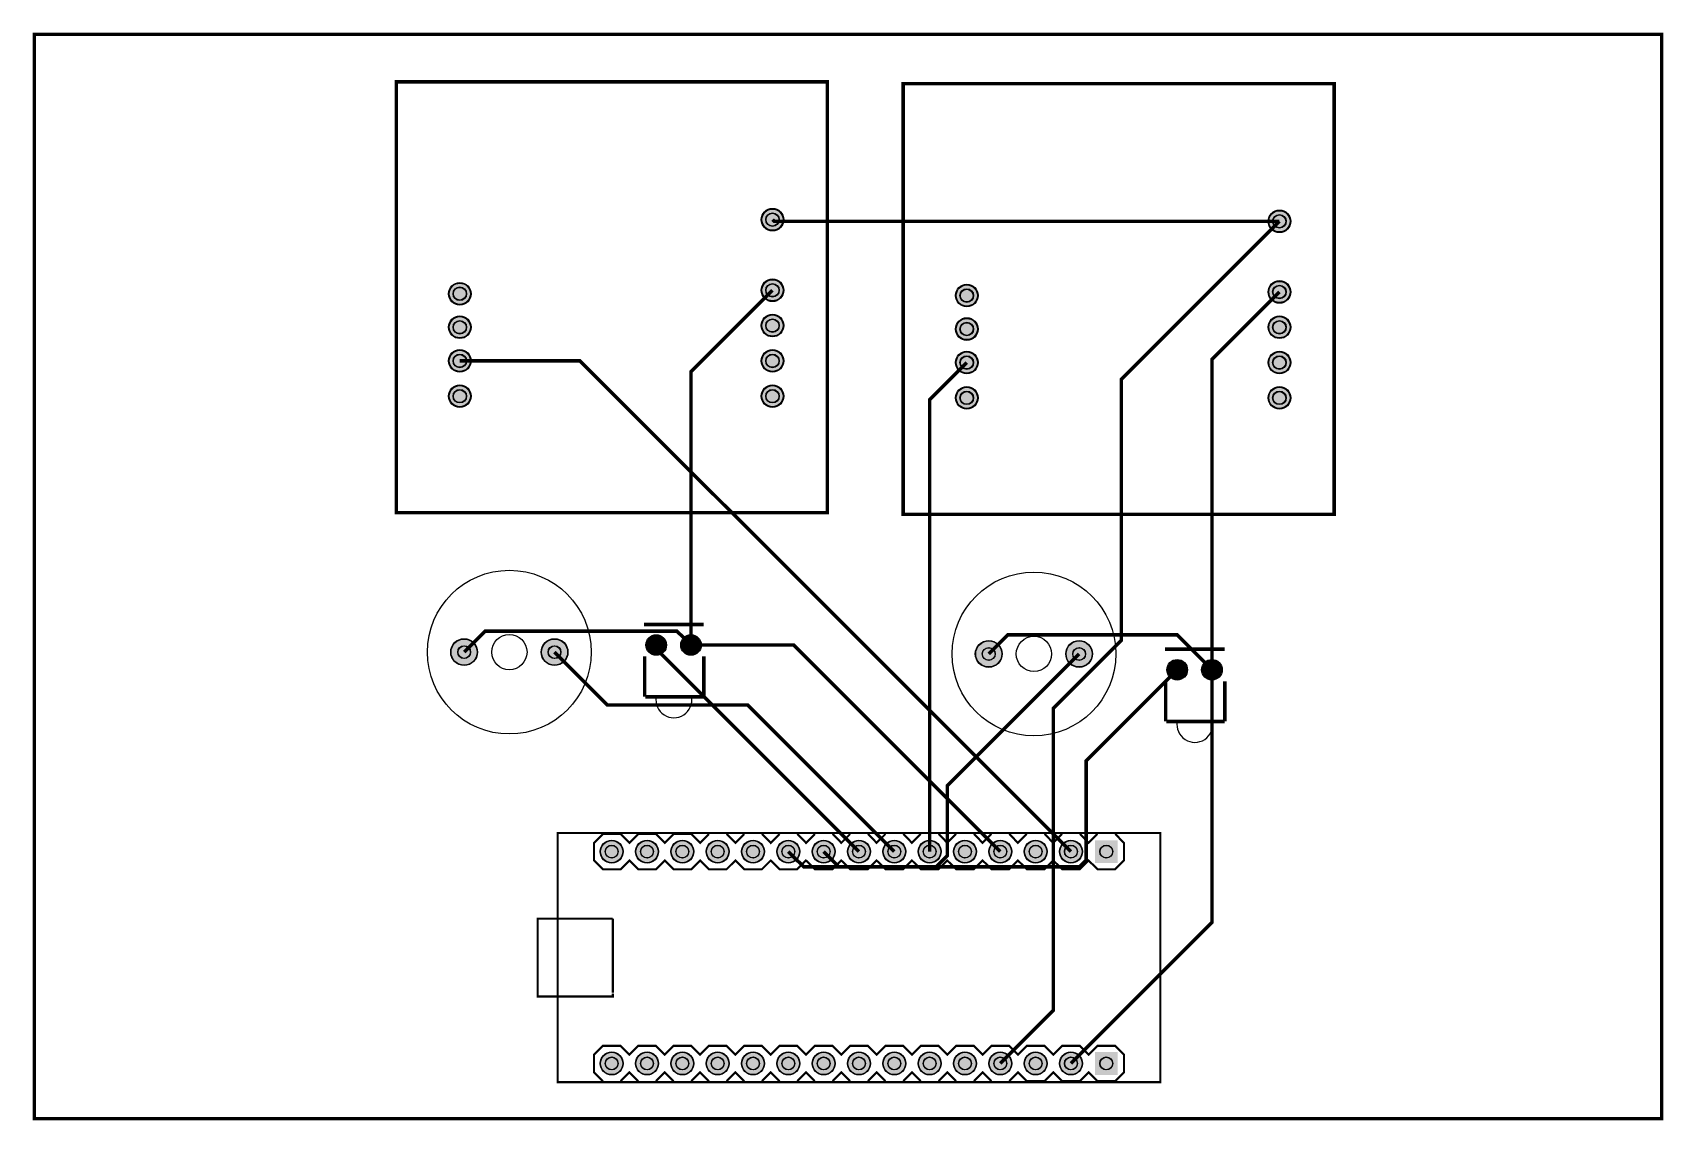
# Model space of a CAD drawing. Header units: millimetres. Extents: x 7 to 124, y -6 to 72.
import ezdxf

# ---------------------------------------------------------------- set-up
doc = ezdxf.new("R2010")
doc.units = ezdxf.units.MM
for name, color, linetype, true_color in [('BoardOutLine', 7, 'Continuous', 0xff00ff), ('BottomLayer', 7, 'Continuous', 0x0000ff), ('BottomSolderMaskLayer', 7, 'Continuous', 0xaa00ff), ('Document', 7, 'Continuous', 0xffffff), ('Multi-Layer', 7, 'Continuous', 0xc0c0c0), ('TopLayer', 7, 'Continuous', 0xff0000), ('TopSilkLayer', 7, 'Continuous', 0xffcc00), ('TopSolderMaskLayer', 7, 'Continuous', 0x800080)]:
    doc.layers.add(name, color=color, linetype=linetype, true_color=true_color)

msp = doc.modelspace()

# ---------------------------------------------------------------- hatches: boundary and pattern name
at = {"layer": 'BottomSolderMaskLayer'}
for points in [[(59.26, 58.67, 1), (60.88, 58.67, 1)], [(95.71, 58.55, 1), (97.33, 58.55, 1)], [(36.78, 53.34, 1), (38.4, 53.34, 1)], [(59.26, 53.59, 1), (60.88, 53.59, 1)], [(73.23, 53.21, 1), (74.85, 53.21, 1)], [(95.71, 53.47, 1), (97.33, 53.47, 1)], [(36.78, 50.93, 1), (38.4, 50.93, 1)], [(59.26, 51.05, 1), (60.88, 51.05, 1)], [(73.23, 50.8, 1), (74.85, 50.8, 1)], [(95.71, 50.93, 1), (97.33, 50.93, 1)], [(36.78, 48.51, 1), (38.4, 48.51, 1)], [(59.26, 48.51, 1), (60.88, 48.51, 1)], [(73.23, 48.39, 1), (74.85, 48.39, 1)], [(95.71, 48.39, 1), (97.33, 48.39, 1)], [(36.78, 45.97, 1), (38.4, 45.97, 1)], [(59.26, 45.97, 1), (60.88, 45.97, 1)], [(73.23, 45.85, 1), (74.85, 45.85, 1)], [(95.71, 45.85, 1), (97.33, 45.85, 1)], [(36.93, 27.56, 1), (38.86, 27.56, 1)], [(43.43, 27.56, 1), (45.36, 27.56, 1)], [(50.97, 28.07, 1), (52.45, 28.07, 1)], [(53.47, 28.07, 1), (54.95, 28.07, 1)], [(74.65, 27.43, 1), (76.58, 27.43, 1)], [(81.15, 27.43, 1), (83.08, 27.43, 1)], [(88.43, 26.29, 1), (89.92, 26.29, 1)], [(90.93, 26.29, 1), (92.42, 26.29, 1)], [(47.69, 13.21, 1), (49.34, 13.21, 1)], [(50.23, 13.21, 1), (51.88, 13.21, 1)], [(52.77, 13.21, 1), (54.42, 13.21, 1)], [(55.31, 13.21, 1), (56.96, 13.21, 1)], [(57.85, 13.21, 1), (59.5, 13.21, 1)], [(60.39, 13.21, 1), (62.04, 13.21, 1)], [(62.93, 13.21, 1), (64.58, 13.21, 1)], [(65.47, 13.21, 1), (67.12, 13.21, 1)], [(68.01, 13.21, 1), (69.66, 13.21, 1)], [(70.55, 13.21, 1), (72.2, 13.21, 1)], [(73.09, 13.21, 1), (74.74, 13.21, 1)], [(75.63, 13.21, 1), (77.28, 13.21, 1)], [(78.17, 13.21, 1), (79.82, 13.21, 1)], [(80.71, 13.21, 1), (82.36, 13.21, 1)], [(83.25, 14.03), (84.9, 14.03), (84.9, 12.38), (83.25, 12.38)], [(47.69, -2.03, 1), (49.34, -2.03, 1)], [(50.23, -2.03, 1), (51.88, -2.03, 1)], [(52.77, -2.03, 1), (54.42, -2.03, 1)], [(55.31, -2.03, 1), (56.96, -2.03, 1)], [(57.85, -2.03, 1), (59.5, -2.03, 1)], [(60.39, -2.03, 1), (62.04, -2.03, 1)], [(62.93, -2.03, 1), (64.58, -2.03, 1)], [(65.47, -2.03, 1), (67.12, -2.03, 1)], [(68.01, -2.03, 1), (69.66, -2.03, 1)], [(70.55, -2.03, 1), (72.2, -2.03, 1)], [(73.09, -2.03, 1), (74.74, -2.03, 1)], [(75.63, -2.03, 1), (77.28, -2.03, 1)], [(78.17, -2.03, 1), (79.82, -2.03, 1)], [(80.71, -2.03, 1), (82.36, -2.03, 1)], [(83.25, -1.21), (84.9, -1.21), (84.9, -2.86), (83.25, -2.86)]]:
    msp.add_hatch(color=256, dxfattribs=at).paths.add_polyline_path(points)
at = {"layer": 'Document'}
for points in [[(87.89, -3.31), (44.69, -3.31), (44.69, 2.74), (44.59, 2.74), (44.59, -3.31), (44.69, -3.41), (87.94, -3.41), (87.99, -3.36), (87.99, 14.54), (87.94, 14.59), (44.64, 14.59), (44.59, 14.54), (44.59, 8.49), (44.69, 8.49), (44.69, 14.49), (87.89, 14.49), (87.89, -3.26)], [(44.64, 8.44), (43.19, 8.44), (43.14, 8.39), (43.14, 2.79), (43.19, 2.74), (48.59, 2.74), (48.64, 2.79), (48.64, 8.39), (48.59, 8.44), (44.69, 8.44), (44.69, 8.34), (48.49, 8.34), (48.54, 8.29), (48.54, 2.89), (48.49, 2.84), (43.24, 2.84), (43.24, 8.29), (43.29, 8.34), (44.64, 8.34), (44.64, 8.34)]]:
    msp.add_hatch(color=256, dxfattribs=at).paths.add_polyline_path(points)
at = {"layer": 'Multi-Layer'}
for points in [[(59.31, 58.67, 1), (60.83, 58.67, 1)], [(95.76, 58.55, 1), (97.28, 58.55, 1)], [(36.83, 53.34, 1), (38.35, 53.34, 1)], [(59.31, 53.59, 1), (60.83, 53.59, 1)], [(73.28, 53.21, 1), (74.8, 53.21, 1)], [(95.76, 53.47, 1), (97.28, 53.47, 1)], [(36.83, 50.93, 1), (38.35, 50.93, 1)], [(59.31, 51.05, 1), (60.83, 51.05, 1)], [(95.76, 50.93, 1), (97.28, 50.93, 1)], [(73.28, 50.8, 1), (74.8, 50.8, 1)], [(36.83, 48.51, 1), (38.35, 48.51, 1)], [(59.31, 48.51, 1), (60.83, 48.51, 1)], [(73.28, 48.39, 1), (74.8, 48.39, 1)], [(95.76, 48.39, 1), (97.28, 48.39, 1)], [(36.83, 45.97, 1), (38.35, 45.97, 1)], [(59.31, 45.97, 1), (60.83, 45.97, 1)], [(73.28, 45.85, 1), (74.8, 45.85, 1)], [(95.76, 45.85, 1), (97.28, 45.85, 1)], [(36.96, 27.56, 1), (38.84, 27.56, 1)], [(43.46, 27.56, 1), (45.34, 27.56, 1)], [(51.02, 28.07, 1), (52.4, 28.07, 1)], [(53.52, 28.07, 1), (54.9, 28.07, 1)], [(74.68, 27.43, 1), (76.56, 27.43, 1)], [(81.18, 27.43, 1), (83.06, 27.43, 1)], [(88.48, 26.29, 1), (89.86, 26.29, 1)], [(90.98, 26.29, 1), (92.36, 26.29, 1)], [(47.71, 13.21, 1), (49.31, 13.21, 1)], [(50.25, 13.21, 1), (51.85, 13.21, 1)], [(52.79, 13.21, 1), (54.39, 13.21, 1)], [(55.33, 13.21, 1), (56.93, 13.21, 1)], [(57.87, 13.21, 1), (59.47, 13.21, 1)], [(60.41, 13.21, 1), (62.01, 13.21, 1)], [(62.95, 13.21, 1), (64.55, 13.21, 1)], [(65.49, 13.21, 1), (67.09, 13.21, 1)], [(68.03, 13.21, 1), (69.63, 13.21, 1)], [(70.57, 13.21, 1), (72.17, 13.21, 1)], [(73.11, 13.21, 1), (74.71, 13.21, 1)], [(75.65, 13.21, 1), (77.25, 13.21, 1)], [(78.19, 13.21, 1), (79.79, 13.21, 1)], [(80.73, 13.21, 1), (82.33, 13.21, 1)], [(83.27, 14.01), (84.87, 14.01), (84.87, 12.41), (83.27, 12.41)], [(47.71, -2.03, 1), (49.31, -2.03, 1)], [(50.25, -2.03, 1), (51.85, -2.03, 1)], [(52.79, -2.03, 1), (54.39, -2.03, 1)], [(55.33, -2.03, 1), (56.93, -2.03, 1)], [(57.87, -2.03, 1), (59.47, -2.03, 1)], [(60.41, -2.03, 1), (62.01, -2.03, 1)], [(62.95, -2.03, 1), (64.55, -2.03, 1)], [(65.49, -2.03, 1), (67.09, -2.03, 1)], [(68.03, -2.03, 1), (69.63, -2.03, 1)], [(70.57, -2.03, 1), (72.17, -2.03, 1)], [(73.11, -2.03, 1), (74.71, -2.03, 1)], [(75.65, -2.03, 1), (77.25, -2.03, 1)], [(78.19, -2.03, 1), (79.79, -2.03, 1)], [(80.73, -2.03, 1), (82.33, -2.03, 1)], [(83.27, -1.23), (84.87, -1.23), (84.87, -2.83), (83.27, -2.83)]]:
    msp.add_hatch(color=256, dxfattribs=at).paths.add_polyline_path(points)
at = {"layer": 'TopSolderMaskLayer'}
for points in [[(59.26, 58.67, 1), (60.88, 58.67, 1)], [(95.71, 58.55, 1), (97.33, 58.55, 1)], [(36.78, 53.34, 1), (38.4, 53.34, 1)], [(59.26, 53.59, 1), (60.88, 53.59, 1)], [(73.23, 53.21, 1), (74.85, 53.21, 1)], [(95.71, 53.47, 1), (97.33, 53.47, 1)], [(36.78, 50.93, 1), (38.4, 50.93, 1)], [(59.26, 51.05, 1), (60.88, 51.05, 1)], [(73.23, 50.8, 1), (74.85, 50.8, 1)], [(95.71, 50.93, 1), (97.33, 50.93, 1)], [(36.78, 48.51, 1), (38.4, 48.51, 1)], [(59.26, 48.51, 1), (60.88, 48.51, 1)], [(73.23, 48.39, 1), (74.85, 48.39, 1)], [(95.71, 48.39, 1), (97.33, 48.39, 1)], [(36.78, 45.97, 1), (38.4, 45.97, 1)], [(59.26, 45.97, 1), (60.88, 45.97, 1)], [(73.23, 45.85, 1), (74.85, 45.85, 1)], [(95.71, 45.85, 1), (97.33, 45.85, 1)], [(36.93, 27.56, 1), (38.86, 27.56, 1)], [(43.43, 27.56, 1), (45.36, 27.56, 1)], [(50.97, 28.07, 1), (52.45, 28.07, 1)], [(53.47, 28.07, 1), (54.95, 28.07, 1)], [(74.65, 27.43, 1), (76.58, 27.43, 1)], [(81.15, 27.43, 1), (83.08, 27.43, 1)], [(88.43, 26.29, 1), (89.92, 26.29, 1)], [(90.93, 26.29, 1), (92.42, 26.29, 1)], [(47.69, 13.21, 1), (49.34, 13.21, 1)], [(50.23, 13.21, 1), (51.88, 13.21, 1)], [(52.77, 13.21, 1), (54.42, 13.21, 1)], [(55.31, 13.21, 1), (56.96, 13.21, 1)], [(57.85, 13.21, 1), (59.5, 13.21, 1)], [(60.39, 13.21, 1), (62.04, 13.21, 1)], [(62.93, 13.21, 1), (64.58, 13.21, 1)], [(65.47, 13.21, 1), (67.12, 13.21, 1)], [(68.01, 13.21, 1), (69.66, 13.21, 1)], [(70.55, 13.21, 1), (72.2, 13.21, 1)], [(73.09, 13.21, 1), (74.74, 13.21, 1)], [(75.63, 13.21, 1), (77.28, 13.21, 1)], [(78.17, 13.21, 1), (79.82, 13.21, 1)], [(80.71, 13.21, 1), (82.36, 13.21, 1)], [(83.25, 14.03), (84.9, 14.03), (84.9, 12.38), (83.25, 12.38)], [(47.69, -2.03, 1), (49.34, -2.03, 1)], [(50.23, -2.03, 1), (51.88, -2.03, 1)], [(52.77, -2.03, 1), (54.42, -2.03, 1)], [(55.31, -2.03, 1), (56.96, -2.03, 1)], [(57.85, -2.03, 1), (59.5, -2.03, 1)], [(60.39, -2.03, 1), (62.04, -2.03, 1)], [(62.93, -2.03, 1), (64.58, -2.03, 1)], [(65.47, -2.03, 1), (67.12, -2.03, 1)], [(68.01, -2.03, 1), (69.66, -2.03, 1)], [(70.55, -2.03, 1), (72.2, -2.03, 1)], [(73.09, -2.03, 1), (74.74, -2.03, 1)], [(75.63, -2.03, 1), (77.28, -2.03, 1)], [(78.17, -2.03, 1), (79.82, -2.03, 1)], [(80.71, -2.03, 1), (82.36, -2.03, 1)], [(83.25, -1.21), (84.9, -1.21), (84.9, -2.86), (83.25, -2.86)]]:
    msp.add_hatch(color=256, dxfattribs=at).paths.add_polyline_path(points)

# ---------------------------------------------------------------- linework, layer by layer
at = {"layer": 'BoardOutLine', "const_width": 0.254}
msp.add_lwpolyline([(7, 72), (124, 72), (124, -6), (7, -6), (7, 72)], close=True, dxfattribs=at)
at = {"layer": 'BottomLayer', "const_width": 0.254}
for points in [[(76.45, -2.03), (80.26, 1.78), (80.26, 23.51), (85.15, 28.4), (85.15, 47.18), (96.52, 58.55)], [(60.07, 53.59), (54.21, 47.73), (54.21, 28.07)], [(96.52, 53.47), (91.67, 48.62), (91.67, 26.29)], [(74.04, 48.39), (71.37, 45.72), (71.37, 13.21)], [(66.29, 13.21), (51.71, 27.79), (51.71, 28.07)], [(63.75, 13.21), (64.86, 12.1), (71.83, 12.1), (72.64, 12.91), (72.64, 17.96), (82.12, 27.43)], [(81.53, -2.03), (91.67, 8.11), (91.67, 26.29)]]:
    msp.add_lwpolyline(points, dxfattribs=at)
at = {"layer": 'BottomSolderMaskLayer'}
for centre, radius in [((60.07, 58.67), 0.813), ((60.07, 58.67), 0.488), ((96.52, 58.55), 0.813), ((96.52, 58.55), 0.488), ((37.59, 53.34), 0.813), ((60.07, 53.59), 0.813), ((60.07, 53.59), 0.488), ((74.04, 53.21), 0.813), ((96.52, 53.47), 0.813), ((96.52, 53.47), 0.488), ((37.59, 53.34), 0.488), ((74.04, 53.21), 0.488), ((37.59, 50.93), 0.813), ((60.07, 51.05), 0.813), ((74.04, 50.8), 0.813), ((96.52, 50.93), 0.813), ((37.59, 50.93), 0.488), ((60.07, 51.05), 0.488), ((74.04, 50.8), 0.488), ((96.52, 50.93), 0.488), ((37.59, 48.51), 0.813), ((60.07, 48.51), 0.813), ((37.59, 48.51), 0.488), ((60.07, 48.51), 0.488), ((74.04, 48.39), 0.813), ((74.04, 48.39), 0.488), ((96.52, 48.39), 0.813), ((96.52, 48.39), 0.488), ((37.59, 45.97), 0.813), ((37.59, 45.97), 0.488), ((60.07, 45.97), 0.813), ((60.07, 45.97), 0.488), ((74.04, 45.85), 0.813), ((74.04, 45.85), 0.488), ((96.52, 45.85), 0.813), ((96.52, 45.85), 0.488), ((37.9, 27.56), 0.965), ((44.4, 27.56), 0.965), ((51.71, 28.07), 0.741), ((51.71, 28.07), 0.483), ((54.21, 28.07), 0.741), ((54.21, 28.07), 0.483), ((75.62, 27.43), 0.965), ((82.12, 27.43), 0.965), ((37.9, 27.56), 0.462), ((44.4, 27.56), 0.462), ((75.62, 27.43), 0.462), ((82.12, 27.43), 0.462), ((89.17, 26.29), 0.741), ((91.67, 26.29), 0.741), ((89.17, 26.29), 0.483), ((91.67, 26.29), 0.483), ((48.51, 13.21), 0.825), ((48.51, 13.21), 0.464), ((51.05, 13.21), 0.825), ((51.05, 13.21), 0.464), ((53.59, 13.21), 0.825), ((53.59, 13.21), 0.464), ((56.13, 13.21), 0.825), ((56.13, 13.21), 0.464), ((58.67, 13.21), 0.825), ((58.67, 13.21), 0.464), ((61.21, 13.21), 0.825), ((61.21, 13.21), 0.464), ((63.75, 13.21), 0.825), ((63.75, 13.21), 0.464), ((66.29, 13.21), 0.825), ((66.29, 13.21), 0.464), ((68.83, 13.21), 0.825), ((68.83, 13.21), 0.464), ((71.37, 13.21), 0.825), ((71.37, 13.21), 0.464), ((73.91, 13.21), 0.825), ((73.91, 13.21), 0.464), ((76.45, 13.21), 0.825), ((76.45, 13.21), 0.464), ((78.99, 13.21), 0.825), ((78.99, 13.21), 0.464), ((81.53, 13.21), 0.825), ((81.53, 13.21), 0.464), ((84.07, 13.21), 0.464), ((48.51, -2.03), 0.825), ((48.51, -2.03), 0.464), ((51.05, -2.03), 0.825), ((51.05, -2.03), 0.464), ((53.59, -2.03), 0.825), ((53.59, -2.03), 0.464), ((56.13, -2.03), 0.825), ((56.13, -2.03), 0.464), ((58.67, -2.03), 0.825), ((58.67, -2.03), 0.464), ((61.21, -2.03), 0.825), ((61.21, -2.03), 0.464), ((63.75, -2.03), 0.825), ((63.75, -2.03), 0.464), ((66.29, -2.03), 0.825), ((66.29, -2.03), 0.464), ((68.83, -2.03), 0.825), ((68.83, -2.03), 0.464), ((71.37, -2.03), 0.825), ((71.37, -2.03), 0.464), ((73.91, -2.03), 0.825), ((73.91, -2.03), 0.464), ((76.45, -2.03), 0.825), ((76.45, -2.03), 0.464), ((78.99, -2.03), 0.825), ((78.99, -2.03), 0.464), ((81.53, -2.03), 0.825), ((81.53, -2.03), 0.464), ((84.07, -2.03), 0.464)]:
    msp.add_circle(centre, radius, dxfattribs=at)
at = {"layer": 'Multi-Layer'}
for centre, radius in [((60.07, 58.67), 0.762), ((60.07, 58.67), 0.457), ((96.52, 58.55), 0.762), ((96.52, 58.55), 0.457), ((37.59, 53.34), 0.762), ((60.07, 53.59), 0.762), ((60.07, 53.59), 0.457), ((74.04, 53.21), 0.762), ((96.52, 53.47), 0.762), ((37.59, 53.34), 0.457), ((74.04, 53.21), 0.457), ((96.52, 53.47), 0.457), ((37.59, 50.93), 0.762), ((60.07, 51.05), 0.762), ((96.52, 50.93), 0.762), ((37.59, 50.93), 0.457), ((60.07, 51.05), 0.457), ((74.04, 50.8), 0.762), ((74.04, 50.8), 0.457), ((96.52, 50.93), 0.457), ((37.59, 48.51), 0.762), ((60.07, 48.51), 0.762), ((37.59, 48.51), 0.457), ((60.07, 48.51), 0.457), ((74.04, 48.39), 0.762), ((74.04, 48.39), 0.457), ((96.52, 48.39), 0.762), ((96.52, 48.39), 0.457), ((37.59, 45.97), 0.762), ((37.59, 45.97), 0.457), ((60.07, 45.97), 0.762), ((60.07, 45.97), 0.457), ((74.04, 45.85), 0.762), ((74.04, 45.85), 0.457), ((96.52, 45.85), 0.762), ((96.52, 45.85), 0.457), ((37.9, 27.56), 0.94), ((44.4, 27.56), 0.94), ((51.71, 28.07), 0.69), ((51.71, 28.07), 0.45), ((54.21, 28.07), 0.69), ((54.21, 28.07), 0.45), ((75.62, 27.43), 0.94), ((82.12, 27.43), 0.94), ((37.9, 27.56), 0.45), ((44.4, 27.56), 0.45), ((75.62, 27.43), 0.45), ((82.12, 27.43), 0.45), ((89.17, 26.29), 0.69), ((91.67, 26.29), 0.69), ((89.17, 26.29), 0.45), ((91.67, 26.29), 0.45), ((48.51, 13.21), 0.8), ((48.51, 13.21), 0.45), ((51.05, 13.21), 0.8), ((51.05, 13.21), 0.45), ((53.59, 13.21), 0.8), ((53.59, 13.21), 0.45), ((56.13, 13.21), 0.8), ((56.13, 13.21), 0.45), ((58.67, 13.21), 0.8), ((58.67, 13.21), 0.45), ((61.21, 13.21), 0.8), ((61.21, 13.21), 0.45), ((63.75, 13.21), 0.8), ((63.75, 13.21), 0.45), ((66.29, 13.21), 0.8), ((66.29, 13.21), 0.45), ((68.83, 13.21), 0.8), ((68.83, 13.21), 0.45), ((71.37, 13.21), 0.8), ((71.37, 13.21), 0.45), ((73.91, 13.21), 0.8), ((73.91, 13.21), 0.45), ((76.45, 13.21), 0.8), ((76.45, 13.21), 0.45), ((78.99, 13.21), 0.8), ((78.99, 13.21), 0.45), ((81.53, 13.21), 0.8), ((81.53, 13.21), 0.45), ((84.07, 13.21), 0.45), ((48.51, -2.03), 0.8), ((48.51, -2.03), 0.45), ((51.05, -2.03), 0.8), ((51.05, -2.03), 0.45), ((53.59, -2.03), 0.8), ((53.59, -2.03), 0.45), ((56.13, -2.03), 0.8), ((56.13, -2.03), 0.45), ((58.67, -2.03), 0.8), ((58.67, -2.03), 0.45), ((61.21, -2.03), 0.8), ((61.21, -2.03), 0.45), ((63.75, -2.03), 0.8), ((63.75, -2.03), 0.45), ((66.29, -2.03), 0.8), ((66.29, -2.03), 0.45), ((68.83, -2.03), 0.8), ((68.83, -2.03), 0.45), ((71.37, -2.03), 0.8), ((71.37, -2.03), 0.45), ((73.91, -2.03), 0.8), ((73.91, -2.03), 0.45), ((76.45, -2.03), 0.8), ((76.45, -2.03), 0.45), ((78.99, -2.03), 0.8), ((78.99, -2.03), 0.45), ((81.53, -2.03), 0.8), ((81.53, -2.03), 0.45), ((84.07, -2.03), 0.45)]:
    msp.add_circle(centre, radius, dxfattribs=at)
at = {"layer": 'TopLayer', "const_width": 0.254}
for points in [[(96.52, 58.55), (60.2, 58.55), (60.07, 58.67)], [(37.59, 48.51), (46.23, 48.51), (81.53, 13.21)], [(37.9, 27.56), (39.41, 29.07), (53.2, 29.07), (54.21, 28.07)], [(76.45, 13.21), (61.6, 28.07), (54.21, 28.07)], [(75.62, 27.43), (76.99, 28.8), (89.16, 28.8), (91.67, 26.29)], [(68.83, 13.21), (58.28, 23.76), (48.2, 23.76), (44.4, 27.56)], [(61.21, 13.21), (62.32, 12.11), (82.13, 12.11), (82.62, 12.59), (82.62, 19.73), (89.17, 26.29)]]:
    msp.add_lwpolyline(points, dxfattribs=at)
at = {"layer": 'TopSilkLayer'}
for points, const_width in [([(33.02, 68.58), (64.01, 68.58), (64.01, 37.59), (33.02, 37.59), (33.02, 68.58)], 0.254), ([(69.47, 68.45), (100.46, 68.45), (100.46, 37.47), (69.47, 37.47), (69.47, 68.45)], 0.254), ([(44.63, 14.55), (87.96, 14.55), (87.96, -3.38), (44.63, -3.38), (44.63, 14.55)], 0.152)]:
    msp.add_lwpolyline(points, close=True, dxfattribs=dict(at, const_width=const_width))
for points, const_width in [([(55.13, 29.55), (50.83, 29.55)], 0.254), ([(50.88, 24.35), (50.88, 27.25)], 0.254), ([(55.13, 24.35), (55.13, 27.25)], 0.254), ([(92.59, 27.77), (88.29, 27.77)], 0.254), ([(88.34, 22.57), (88.34, 25.47)], 0.254), ([(92.59, 22.57), (92.59, 25.47)], 0.254), ([(55.13, 24.35), (50.93, 24.35)], 0.254), ([(92.59, 22.57), (88.39, 22.57)], 0.254), ([(55.5, 14.48), (54.86, 13.84), (54.23, 14.48), (52.96, 14.48), (52.32, 13.84), (51.69, 14.48), (50.42, 14.48), (49.78, 13.84), (49.15, 14.48), (47.88, 14.48), (47.24, 13.84), (47.24, 12.57), (47.88, 11.94), (49.15, 11.94), (49.78, 12.57), (50.42, 11.94), (51.69, 11.94), (52.32, 12.57), (52.96, 11.94), (54.23, 11.94), (54.86, 12.57), (55.5, 11.94), (56.77, 11.94), (57.4, 12.57), (58.04, 11.94), (59.31, 11.94), (59.94, 12.57), (60.58, 11.94), (61.85, 11.94), (62.48, 12.57), (63.12, 11.94), (64.39, 11.94), (65.02, 12.57), (65.66, 11.94), (66.93, 11.94), (67.56, 12.57), (68.2, 11.94), (69.47, 11.94), (70.1, 12.57), (70.74, 11.94), (72.01, 11.94), (72.64, 12.57), (73.28, 11.94), (74.55, 11.94), (75.18, 12.57), (75.82, 11.94), (77.09, 11.94), (77.72, 12.57), (78.36, 11.94), (79.63, 11.94), (80.26, 12.57), (80.9, 11.94), (82.17, 11.94), (82.8, 12.57), (83.44, 11.94), (84.71, 11.94), (85.34, 12.57), (85.34, 13.84), (84.71, 14.48)], 0.152), ([(58.04, 14.48), (57.4, 13.84), (56.77, 14.48)], 0.152), ([(60.58, 14.48), (59.94, 13.84), (59.31, 14.48)], 0.152), ([(63.12, 14.48), (62.48, 13.84), (61.85, 14.48)], 0.152), ([(65.66, 14.48), (65.02, 13.84), (64.39, 14.48)], 0.152), ([(68.2, 14.48), (67.56, 13.84), (66.93, 14.48)], 0.152), ([(70.74, 14.48), (70.1, 13.84), (69.47, 14.48)], 0.152), ([(73.28, 14.48), (72.64, 13.84), (72.01, 14.48)], 0.152), ([(75.82, 14.48), (75.18, 13.84), (74.55, 14.48)], 0.152), ([(78.36, 14.48), (77.72, 13.84), (77.09, 14.48)], 0.152), ([(80.9, 14.48), (80.26, 13.84), (79.63, 14.48)], 0.152), ([(83.44, 14.48), (82.8, 13.84), (82.17, 14.48)], 0.152), ([(44.7, 8.38), (43.18, 8.38), (43.18, 2.79), (48.59, 2.79), (48.59, 3)], 0.152), ([(44.7, 8.38), (48.59, 8.38)], 0.152), ([(48.59, 8.38), (48.59, 8.13)], 0.152), ([(48.59, 8.13), (48.59, 3.05)], 0.152), ([(47.88, -0.76), (47.24, -1.4), (47.24, -2.67), (47.88, -3.3)], 0.152), ([(77.09, -3.3), (77.72, -2.67), (78.36, -3.3), (79.63, -3.3), (80.26, -2.67), (80.9, -3.3), (82.17, -3.3), (82.8, -2.67), (83.44, -3.3), (84.71, -3.3), (85.34, -2.67), (85.34, -1.4), (84.71, -0.76), (83.44, -0.76), (82.8, -1.4), (82.17, -0.76), (80.9, -0.76), (80.26, -1.4), (79.63, -0.76), (78.36, -0.76), (77.72, -1.4), (77.09, -0.76), (75.82, -0.76), (75.18, -1.4), (74.55, -0.76), (73.28, -0.76), (72.64, -1.4), (72.01, -0.76), (70.74, -0.76), (70.1, -1.4), (69.47, -0.76), (68.2, -0.76), (67.56, -1.4), (66.93, -0.76), (65.66, -0.76), (65.02, -1.4), (64.39, -0.76), (63.12, -0.76), (62.48, -1.4), (61.85, -0.76), (60.58, -0.76), (59.94, -1.4), (59.31, -0.76), (58.04, -0.76), (57.4, -1.4), (56.77, -0.76), (55.5, -0.76), (54.86, -1.4), (54.23, -0.76), (52.96, -0.76), (52.32, -1.4), (51.69, -0.76), (50.42, -0.76), (49.78, -1.4), (49.15, -0.76), (47.88, -0.76), (47.24, -1.4), (47.24, -2.67), (47.88, -3.3)], 0.152), ([(50.42, -0.76), (49.78, -1.4), (49.15, -0.76)], 0.152), ([(52.96, -0.76), (52.32, -1.4), (51.69, -0.76)], 0.152), ([(55.5, -0.76), (54.86, -1.4), (54.23, -0.76)], 0.152), ([(58.04, -0.76), (57.4, -1.4), (56.77, -0.76)], 0.152), ([(60.58, -0.76), (59.94, -1.4), (59.31, -0.76)], 0.152), ([(63.12, -0.76), (62.48, -1.4), (61.85, -0.76)], 0.152), ([(65.66, -0.76), (65.02, -1.4), (64.39, -0.76)], 0.152), ([(68.2, -0.76), (67.56, -1.4), (66.93, -0.76)], 0.152), ([(70.74, -0.76), (70.1, -1.4), (69.47, -0.76)], 0.152), ([(73.28, -0.76), (72.64, -1.4), (72.01, -0.76)], 0.152), ([(75.82, -0.76), (75.18, -1.4), (74.55, -0.76)], 0.152), ([(78.36, -0.76), (77.72, -1.4), (77.09, -0.76)], 0.152), ([(80.9, -0.76), (80.26, -1.4), (79.63, -0.76)], 0.152), ([(83.44, -0.76), (82.8, -1.4), (82.17, -0.76)], 0.152), ([(84.71, -3.3), (85.34, -2.67), (85.34, -1.4), (84.71, -0.76)], 0.152), ([(49.15, -3.3), (49.78, -2.67), (50.42, -3.3)], 0.152), ([(51.69, -3.3), (52.32, -2.67), (52.96, -3.3)], 0.152), ([(54.23, -3.3), (54.86, -2.67), (55.5, -3.3)], 0.152), ([(56.77, -3.3), (57.4, -2.67), (58.04, -3.3)], 0.152), ([(59.31, -3.3), (59.94, -2.67), (60.58, -3.3)], 0.152), ([(61.85, -3.3), (62.48, -2.67), (63.12, -3.3)], 0.152), ([(64.39, -3.3), (65.02, -2.67), (65.66, -3.3)], 0.152), ([(66.93, -3.3), (67.56, -2.67), (68.2, -3.3)], 0.152), ([(69.47, -3.3), (70.1, -2.67), (70.74, -3.3)], 0.152), ([(72.01, -3.3), (72.64, -2.67), (73.28, -3.3)], 0.152), ([(74.55, -3.3), (75.18, -2.67), (75.82, -3.3)], 0.152), ([(77.09, -3.3), (77.72, -2.67), (78.36, -3.3)], 0.152), ([(79.63, -3.3), (80.26, -2.67), (80.9, -3.3)], 0.152), ([(82.17, -3.3), (82.8, -2.67), (83.44, -3.3)], 0.152)]:
    msp.add_lwpolyline(points, dxfattribs=dict(at, const_width=const_width))
for centre, radius in [((41.15, 27.56), 5.89), ((78.87, 27.43), 5.89), ((41.15, 27.56), 1.27), ((78.87, 27.43), 1.27)]:
    msp.add_circle(centre, radius, dxfattribs=at)
for centre in [(52.98, 24.13), (90.44, 22.36)]:
    msp.add_arc(centre, 1.29, 170.5085, 9.4915, dxfattribs=at)
at = {"layer": 'TopSolderMaskLayer'}
for centre, radius in [((60.07, 58.67), 0.813), ((60.07, 58.67), 0.488), ((96.52, 58.55), 0.813), ((96.52, 58.55), 0.488), ((37.59, 53.34), 0.813), ((60.07, 53.59), 0.813), ((60.07, 53.59), 0.488), ((74.04, 53.21), 0.813), ((96.52, 53.47), 0.813), ((96.52, 53.47), 0.488), ((37.59, 53.34), 0.488), ((74.04, 53.21), 0.488), ((37.59, 50.93), 0.813), ((60.07, 51.05), 0.813), ((74.04, 50.8), 0.813), ((96.52, 50.93), 0.813), ((37.59, 50.93), 0.488), ((60.07, 51.05), 0.488), ((74.04, 50.8), 0.488), ((96.52, 50.93), 0.488), ((37.59, 48.51), 0.813), ((60.07, 48.51), 0.813), ((37.59, 48.51), 0.488), ((60.07, 48.51), 0.488), ((74.04, 48.39), 0.813), ((74.04, 48.39), 0.488), ((96.52, 48.39), 0.813), ((96.52, 48.39), 0.488), ((37.59, 45.97), 0.813), ((37.59, 45.97), 0.488), ((60.07, 45.97), 0.813), ((60.07, 45.97), 0.488), ((74.04, 45.85), 0.813), ((74.04, 45.85), 0.488), ((96.52, 45.85), 0.813), ((96.52, 45.85), 0.488), ((37.9, 27.56), 0.965), ((44.4, 27.56), 0.965), ((51.71, 28.07), 0.741), ((51.71, 28.07), 0.483), ((54.21, 28.07), 0.741), ((54.21, 28.07), 0.483), ((75.62, 27.43), 0.965), ((82.12, 27.43), 0.965), ((37.9, 27.56), 0.462), ((44.4, 27.56), 0.462), ((75.62, 27.43), 0.462), ((82.12, 27.43), 0.462), ((89.17, 26.29), 0.741), ((91.67, 26.29), 0.741), ((89.17, 26.29), 0.483), ((91.67, 26.29), 0.483), ((48.51, 13.21), 0.825), ((48.51, 13.21), 0.464), ((51.05, 13.21), 0.825), ((51.05, 13.21), 0.464), ((53.59, 13.21), 0.825), ((53.59, 13.21), 0.464), ((56.13, 13.21), 0.825), ((56.13, 13.21), 0.464), ((58.67, 13.21), 0.825), ((58.67, 13.21), 0.464), ((61.21, 13.21), 0.825), ((61.21, 13.21), 0.464), ((63.75, 13.21), 0.825), ((63.75, 13.21), 0.464), ((66.29, 13.21), 0.825), ((66.29, 13.21), 0.464), ((68.83, 13.21), 0.825), ((68.83, 13.21), 0.464), ((71.37, 13.21), 0.825), ((71.37, 13.21), 0.464), ((73.91, 13.21), 0.825), ((73.91, 13.21), 0.464), ((76.45, 13.21), 0.825), ((76.45, 13.21), 0.464), ((78.99, 13.21), 0.825), ((78.99, 13.21), 0.464), ((81.53, 13.21), 0.825), ((81.53, 13.21), 0.464), ((84.07, 13.21), 0.464), ((48.51, -2.03), 0.825), ((48.51, -2.03), 0.464), ((51.05, -2.03), 0.825), ((51.05, -2.03), 0.464), ((53.59, -2.03), 0.825), ((53.59, -2.03), 0.464), ((56.13, -2.03), 0.825), ((56.13, -2.03), 0.464), ((58.67, -2.03), 0.825), ((58.67, -2.03), 0.464), ((61.21, -2.03), 0.825), ((61.21, -2.03), 0.464), ((63.75, -2.03), 0.825), ((63.75, -2.03), 0.464), ((66.29, -2.03), 0.825), ((66.29, -2.03), 0.464), ((68.83, -2.03), 0.825), ((68.83, -2.03), 0.464), ((71.37, -2.03), 0.825), ((71.37, -2.03), 0.464), ((73.91, -2.03), 0.825), ((73.91, -2.03), 0.464), ((76.45, -2.03), 0.825), ((76.45, -2.03), 0.464), ((78.99, -2.03), 0.825), ((78.99, -2.03), 0.464), ((81.53, -2.03), 0.825), ((81.53, -2.03), 0.464), ((84.07, -2.03), 0.464)]:
    msp.add_circle(centre, radius, dxfattribs=at)

doc.saveas('drawing.dxf')
